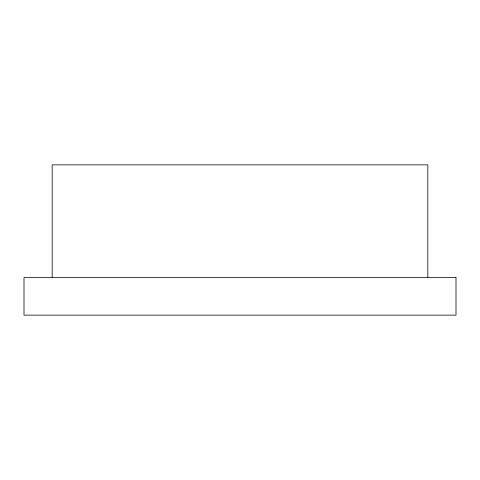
<?xml version="1.0" encoding="UTF-8"?>
<svg xmlns="http://www.w3.org/2000/svg" width="480" height="480" viewBox="0 0 480 480"><rect width="100%" height="100%" fill="white"/><g stroke="black" fill="none" stroke-linecap="round" stroke-linejoin="round"><path stroke-width="0.72" d="M427.824 277.566L427.824 164.868L52.176 164.868L52.176 277.566M456 277.566L24 277.566L24 315.132L456 315.132L456 277.566"/></g></svg>
